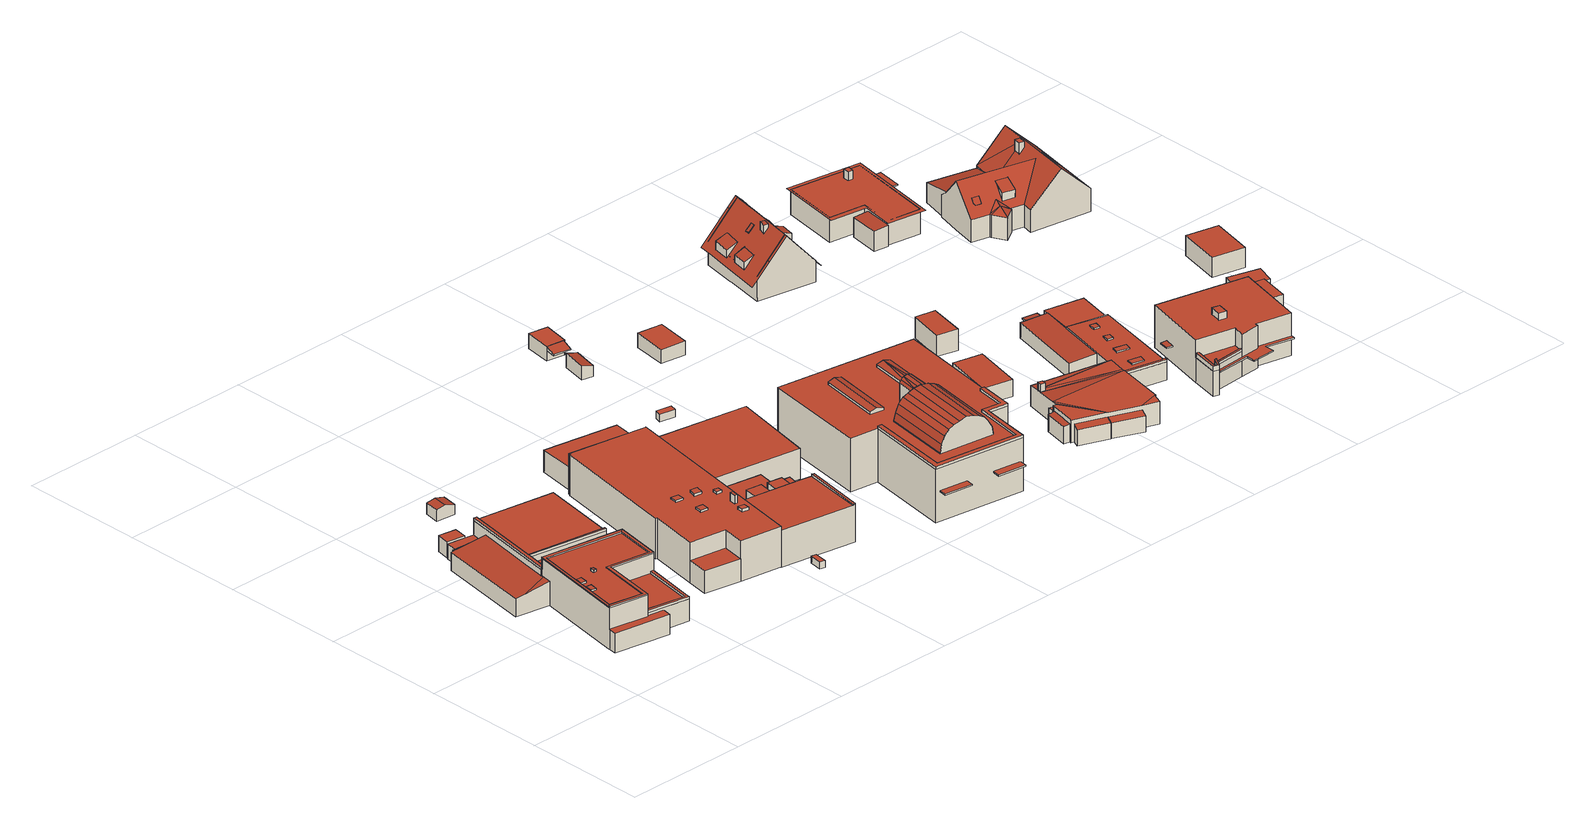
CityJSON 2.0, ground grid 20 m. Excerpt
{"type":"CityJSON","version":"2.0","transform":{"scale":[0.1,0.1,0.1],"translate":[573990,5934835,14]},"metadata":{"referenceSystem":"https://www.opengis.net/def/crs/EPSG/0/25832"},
"CityObjects":{
"building1":{"type":"Building","attributes":{"Grundfläche 2D":"565.556611","Grundhöhe NN":"16.258"},"children":["building1-1","building1-2","building1-3","building1-4","building1-5","building1-6"],"geometry":[{"type":"Solid","lod":"3","boundaries":[[[[0,1,2,3,4,5,6,7,8,9,10,11]],[[5,4,12,13,14,10,9,15]],[[16,17,18,19,20,21,22,23,24,25]],[[26,27,28,29,30,31]],[[32,33,34,35,36,37,38]],[[39,40,41]],[[42,39,41,43,44]],[[45,46,47]],[[48,49,45]],[[49,50,51,42,52,53,46,45]],[[54,55,56,57]],[[58,59,60,61,62,63,64]],[[65,66,67,68]],[[6,5,27,26]],[[26,31,7,6]],[[31,30,8,7]],[[9,8,30,29]],[[69,70,71,0,11,10]],[[71,72,1,0]],[[72,73,74,3,2,1]],[[74,75,4,3]],[[75,76,77,13,12,4]],[[77,78,69,10,14,13]],[[29,28,15,9]],[[28,27,5,15]],[[79,44,43,41,66,65,80]],[[42,44,79,81]],[[81,82,52,42,51,40,39,42]],[[53,52,82,83]],[[47,46,53,83,84]],[[18,54,85,86,19]],[[20,19,86,87]],[[88,67,22,21,20,87,89]],[[41,40,51,50,49,23,22,67,66]],[[23,49,48,24]],[[16,56,55,17]],[[17,55,54,18]],[[35,34,33,72,71,60,59]],[[38,90,91,74,73,72,33,32]],[[74,91,92,57,75]],[[16,25,24,93,77,76,75,57,56]],[[84,94,95,62,69,78,77,93,24,48,45,47]],[[71,70,69,62,61,60]],[[54,57,92,85]],[[96,36,35,59,58,97]],[[90,38,37,36,96,98]],[[63,62,95,99]],[[64,63,99,100]],[[58,64,100,97]],[[68,67,88,101]],[[65,68,101,80]],[[91,90,98,96,97,100,99,95,94,84,83,82,81,79,80,101,88,89,87,86,85,92]]]],"semantics":{"surfaces":[{"type":"RoofSurface"},{"type":"WallSurface"},{"type":"GroundSurface"}],"values":[[0,0,0,0,0,0,0,0,0,0,0,0,0,1,1,1,1,1,1,1,1,1,1,1,1,1,1,1,1,1,1,1,1,1,1,1,1,1,1,1,1,1,1,1,1,1,1,1,1,1,1,2]]}}]},
"building1-1":{"type":"BuildingInstallation","parents":["building1"],"geometry":[{"type":"MultiSurface","lod":"3","boundaries":[[[102,103,104,105]],[[105,104,106,107]],[[107,108,102,105]],[[103,102,108,109]],[[109,106,104,103]]],"semantics":{"surfaces":[{"type":"RoofSurface"},{"type":"WallSurface"}],"values":[0,1,1,1,1]}}]},
"building1-2":{"type":"BuildingInstallation","parents":["building1"],"geometry":[{"type":"MultiSurface","lod":"3","boundaries":[[[110,111,112,113]],[[113,112,114,115]],[[110,113,115,116]],[[111,110,116,117]],[[112,111,117,114]]],"semantics":{"surfaces":[{"type":"RoofSurface"},{"type":"WallSurface"}],"values":[0,1,1,1,1]}}]},
"building1-3":{"type":"BuildingInstallation","parents":["building1"],"geometry":[{"type":"MultiSurface","lod":"3","boundaries":[[[118,119,120,121]],[[121,120,122,123]],[[123,124,118,121]],[[119,118,124,125]],[[125,122,120,119]]],"semantics":{"surfaces":[{"type":"RoofSurface"},{"type":"WallSurface"}],"values":[0,1,1,1,1]}}]},
"building1-4":{"type":"BuildingInstallation","parents":["building1"],"geometry":[{"type":"MultiSurface","lod":"3","boundaries":[[[126,127,128,129,130,131,132]],[[32,128,127,38]],[[32,133,129,128]],[[133,34,130,129]],[[35,131,130,34]],[[35,36,132,131]],[[36,37,38,127,126,132]]],"semantics":{"surfaces":[{"type":"RoofSurface"},{"type":"WallSurface"}],"values":[0,1,1,1,1,1,1]}}]},
"building1-5":{"type":"BuildingInstallation","parents":["building1"],"geometry":[{"type":"MultiSurface","lod":"3","boundaries":[[[134,135,136,137]],[[17,18,137,136]],[[18,19,134,137]],[[19,138,135,134]]],"semantics":{"surfaces":[{"type":"RoofSurface"},{"type":"WallSurface"}],"values":[0,1,1,1]}}]},
"building1-6":{"type":"BuildingInstallation","parents":["building1"],"geometry":[{"type":"MultiSurface","lod":"3","boundaries":[[[139,140,141,93,142,143,136,135]],[[17,136,143,16]],[[135,138,21,139]],[[21,22,140,139]],[[22,23,141,140]],[[23,24,93,141]],[[143,142,93,24,25,16]]],"semantics":{"surfaces":[{"type":"RoofSurface"},{"type":"WallSurface"}],"values":[0,1,1,1,1,1,1]}}]},
"building2":{"type":"Building","attributes":{"Grundfläche 2D":"6.263010","Grundhöhe NN":"16.258"},"geometry":[{"type":"Solid","lod":"3","boundaries":[[[[144,145,146,147]],[[148,149,147,146]],[[149,150,144,147]],[[150,151,145,144]],[[151,148,146,145]],[[151,150,149,148]]]],"semantics":{"surfaces":[{"type":"RoofSurface"},{"type":"WallSurface"},{"type":"GroundSurface"}],"values":[[0,1,1,1,1,2]]}}]},
"building3":{"type":"Building","attributes":{"Grundfläche 2D":"7.458748","Grundhöhe NN":"16.346"},"geometry":[{"type":"Solid","lod":"3","boundaries":[[[[152,153,154,155]],[[156,153,152,157]],[[155,154,158,159]],[[157,152,155,159,160]],[[156,157,160,161]],[[158,154,153,156,161]],[[159,158,161,160]]]],"semantics":{"surfaces":[{"type":"RoofSurface"},{"type":"WallSurface"},{"type":"GroundSurface"}],"values":[[0,0,1,1,1,1,2]]}}]},
"building4":{"type":"Building","attributes":{"Grundfläche 2D":"1.768323","Grundhöhe NN":"16.323"},"geometry":[{"type":"Solid","lod":"3","boundaries":[[[[162,163,164,165]],[[166,167,165,164]],[[167,168,162,165]],[[168,169,163,162]],[[169,166,164,163]],[[169,168,167,166]]]],"semantics":{"surfaces":[{"type":"RoofSurface"},{"type":"WallSurface"},{"type":"GroundSurface"}],"values":[[0,1,1,1,1,2]]}}]},
"building5":{"type":"Building","attributes":{"Grundfläche 2D":"519.552849","Grundhöhe NN":"16.275"},"children":["building5-1","building5-2","building5-3","building5-4","building5-5","building5-6"],"geometry":[{"type":"Solid","lod":"3","boundaries":[[[[170,171,172,173,174,175,176,177,178,179,180]],[[181,182,183,184]],[[185,186,187,188]],[[182,181,189,190]],[[183,182,190,191]],[[170,181,184,171]],[[171,184,183,172]],[[172,183,191,192,173]],[[174,173,192,193]],[[194,195,176,175,174,193,196,187,186]],[[177,176,195,197]],[[178,177,197,198]],[[179,178,198,199]],[[180,179,199,200]],[[180,200,189,181,170]],[[188,187,196,201]],[[185,188,201,202]],[[186,185,202,194]],[[199,198,197,195,194,202,201,196,193,192,191,190,189,200]]]],"semantics":{"surfaces":[{"type":"RoofSurface"},{"type":"WallSurface"},{"type":"GroundSurface"}],"values":[[0,0,0,1,1,1,1,1,1,1,1,1,1,1,1,1,1,1,2]]}}]},
"building5-1":{"type":"BuildingInstallation","parents":["building5"],"geometry":[{"type":"MultiSurface","lod":"3","boundaries":[[[203,204,205,206]],[[206,205,207,208]],[[203,206,208,209]],[[204,203,209,210]],[[205,204,210,207]]],"semantics":{"surfaces":[{"type":"RoofSurface"},{"type":"WallSurface"}],"values":[0,1,1,1,1]}}]},
"building5-2":{"type":"BuildingInstallation","parents":["building5"],"geometry":[{"type":"MultiSurface","lod":"3","boundaries":[[[211,212,213,214]],[[214,213,215,216]],[[211,214,216,217]],[[212,211,217,218]],[[213,212,218,215]]],"semantics":{"surfaces":[{"type":"RoofSurface"},{"type":"WallSurface"}],"values":[0,1,1,1,1]}}]},
"building5-3":{"type":"BuildingInstallation","parents":["building5"],"geometry":[{"type":"MultiSurface","lod":"3","boundaries":[[[219,220,221,222]],[[222,221,223,224]],[[219,222,224,225]],[[220,219,225,226]],[[221,220,226,223]]],"semantics":{"surfaces":[{"type":"RoofSurface"},{"type":"WallSurface"}],"values":[0,1,1,1,1]}}]},
"building5-4":{"type":"BuildingInstallation","parents":["building5"],"geometry":[{"type":"MultiSurface","lod":"3","boundaries":[[[227,228,229,230]],[[231,232,230,229]],[[232,233,227,230]],[[228,227,233,234]],[[229,228,234,231]]],"semantics":{"surfaces":[{"type":"RoofSurface"},{"type":"WallSurface"}],"values":[0,1,1,1,1]}}]},
"building5-5":{"type":"BuildingInstallation","parents":["building5"],"geometry":[{"type":"MultiSurface","lod":"3","boundaries":[[[235,236,237,238]],[[239,240,238,237]],[[235,238,240,241]],[[241,242,236,235]],[[237,236,242,239]]],"semantics":{"surfaces":[{"type":"RoofSurface"},{"type":"WallSurface"}],"values":[0,1,1,1,1]}}]},
"building5-6":{"type":"BuildingInstallation","parents":["building5"],"geometry":[{"type":"MultiSurface","lod":"3","boundaries":[[[243,244,245,246]],[[246,245,247,248]],[[243,246,248,249]],[[244,243,249,250]],[[245,244,250,247]]],"semantics":{"surfaces":[{"type":"RoofSurface"},{"type":"WallSurface"}],"values":[0,1,1,1,1]}}]},
"building6":{"type":"Building","attributes":{"Grundfläche 2D":"218.385364","Grundhöhe NN":"16.230"},"children":["building6-1","building6-2","building6-3"],"geometry":[{"type":"Solid","lod":"3","boundaries":[[[[251,252,253]],[[254,253,252,255,256,257]],[[258,259,260,261,262,263,264,265,266,267,268,269]],[[253,254,270,271]],[[251,253,271,272]],[[267,266,265,264,263,262,255,252,251,272,273]],[[255,262,274,275,256]],[[254,257,256,275,270]],[[268,267,273,276]],[[269,268,276,277]],[[258,269,277,278]],[[259,258,278,279]],[[260,259,279,280]],[[261,260,280,281]],[[262,261,281,274]],[[275,274,281,280,279,278,277,276,273,272,271,270]]]],"semantics":{"surfaces":[{"type":"RoofSurface"},{"type":"WallSurface"},{"type":"GroundSurface"}],"values":[[0,0,0,1,1,1,1,1,1,1,1,1,1,1,1,2]]}}]},
"building6-1":{"type":"BuildingInstallation","parents":["building6"],"geometry":[{"type":"MultiSurface","lod":"3","boundaries":[[[282,283,284,285]],[[285,284,253,286]],[[282,285,286,257]],[[283,282,257,254]],[[284,283,254,253]]],"semantics":{"surfaces":[{"type":"RoofSurface"},{"type":"WallSurface"}],"values":[0,1,1,1,1]}}]},
"building6-2":{"type":"BuildingInstallation","parents":["building6"],"geometry":[{"type":"MultiSurface","lod":"3","boundaries":[[[287,288,289,290]],[[264,291,290,289]],[[287,290,291,292]],[[292,263,288,287]],[[264,289,288,263]]],"semantics":{"surfaces":[{"type":"RoofSurface"},{"type":"WallSurface"}],"values":[0,1,1,1,1]}}]},
"building6-3":{"type":"BuildingInstallation","parents":["building6"],"geometry":[{"type":"MultiSurface","lod":"3","boundaries":[[[293,294,295,296]],[[296,295,266,297]],[[293,296,297,298]],[[294,293,298,265]],[[266,295,294,265]]],"semantics":{"surfaces":[{"type":"RoofSurface"},{"type":"WallSurface"}],"values":[0,1,1,1,1]}}]},
"building7":{"type":"Building","attributes":{"Grundfläche 2D":"209.462238","Grundhöhe NN":"16.192"},"geometry":[{"type":"Solid","lod":"3","boundaries":[[[[299,300,301,302]],[[300,299,303,281]],[[301,300,281,304]],[[302,301,304,305]],[[299,302,305,303]],[[281,303,305,304]]]],"semantics":{"surfaces":[{"type":"RoofSurface"},{"type":"WallSurface"},{"type":"GroundSurface"}],"values":[[0,1,1,1,1,2]]}}]},
"building8":{"type":"Building","attributes":{"Grundfläche 2D":"2.926119","Grundhöhe NN":"16.168"},"geometry":[{"type":"Solid","lod":"3","boundaries":[[[[306,307,308,309]],[[310,311,309,308]],[[311,312,306,309]],[[312,313,307,306]],[[313,310,308,307]],[[313,312,311,310]]]],"semantics":{"surfaces":[{"type":"RoofSurface"},{"type":"WallSurface"},{"type":"GroundSurface"}],"values":[[0,1,1,1,1,2]]}}]},
"building9":{"type":"Building","attributes":{"Grundfläche 2D":"7.692202","Grundhöhe NN":"15.981"},"geometry":[{"type":"Solid","lod":"3","boundaries":[[[[314,315,316,317]],[[318,319,317,316]],[[319,320,314,317]],[[320,321,315,314]],[[321,318,316,315]],[[321,320,319,318]]]],"semantics":{"surfaces":[{"type":"RoofSurface"},{"type":"WallSurface"},{"type":"GroundSurface"}],"values":[[0,1,1,1,1,2]]}}]},
"building10":{"type":"Building","attributes":{"Grundfläche 2D":"13.416514","Grundhöhe NN":"15.736"},"children":["building10-1"],"geometry":[{"type":"Solid","lod":"3","boundaries":[[[[322,323,324,325]],[[322,325,326,327]],[[323,322,327,328]],[[324,323,328,329]],[[329,326,325,324]],[[329,328,327,326]]]],"semantics":{"surfaces":[{"type":"RoofSurface"},{"type":"WallSurface"},{"type":"GroundSurface"}],"values":[[0,1,1,1,1,2]]}}]},
"building10-1":{"type":"BuildingInstallation","parents":["building10"],"geometry":[{"type":"MultiSurface","lod":"3","boundaries":[[[330,324,331,332]],[[330,333,334,324]],[[331,324,334,335]],[[332,331,335,336]],[[330,332,336,333]],[[334,333,336,335]]],"semantics":{"surfaces":[{"type":"RoofSurface"},{"type":"WallSurface"},{"type":"OuterCeilingSurface"}],"values":[0,1,1,1,1,2]}}]},
"building11":{"type":"Building","attributes":{"Grundfläche 2D":"622.015342","Grundhöhe NN":"14.631"},"children":["building11-1","building11-2"],"geometry":[{"type":"Solid","lod":"3","boundaries":[[[[337,338,339,340]],[[341,337,340,342]],[[343,344,345,346]],[[344,347,348,349,345]],[[350,351,352,349,348]],[[351,353,354,352]],[[353,355,356,354]],[[355,357,358,356]],[[357,359,360,358]],[[361,362,363]],[[364,361,363,365,366]],[[367,368,364,366]],[[369,370,371]],[[372,370,369]],[[373,369,374]],[[375,372,369,373]],[[376,377,378,379,380,381,382,383,384,385,386],[387,388,389,390,391,392,393,394,395,396],[397,398,399,400],[401,402,403,404]],[[405,406,407,408]],[[406,409,410,407]],[[409,343,346,410]],[[359,411,412,360]],[[411,413,414,412]],[[415,416,417,362]],[[361,415,362]],[[418,419,420]],[[368,419,418]],[[367,419,368]],[[421,420,422]],[[423,418,420,421]],[[424,425,426,427,428,429,430,431,432,433,434,435]],[[339,400,399,342,340]],[[399,398,341,342]],[[341,398,397,338,337]],[[397,400,339,338]],[[389,388,387,422,420,419,367,366,365,363,362,417,394,393,392,413,411,359,357,355,353,351,350,348,347,344,343,409,406,405]],[[414,413,392,391]],[[410,346,345,349,352,354,356,358,360,412,414,391,390,408,407]],[[405,408,390,389]],[[422,387,396,423,421]],[[361,364,368,418,423,396,395,416,415]],[[395,394,417,416]],[[371,370,402,401]],[[371,401,404,374,369]],[[404,403,375,373,374]],[[375,403,402,370,372]],[[378,377,428,427]],[[429,428,377,376]],[[386,430,429,376]],[[386,385,431,430]],[[432,431,385,384]],[[433,432,384,383]],[[383,382,434,433]],[[382,436,435,434]],[[436,437,424,435]],[[437,438,425,424]],[[438,439,426,425]],[[439,378,427,426]],[[437,436,440,441]],[[438,437,441,442]],[[439,438,442,443]],[[444,379,378,439,443,445]],[[380,379,444,446]],[[381,380,446,447]],[[382,381,447,448]],[[436,382,448,440]],[[444,445,443,442,441,440,448,447,446]]]],"semantics":{"surfaces":[{"type":"RoofSurface"},{"type":"WallSurface"},{"type":"GroundSurface"}],"values":[[0,0,0,0,0,0,0,0,0,0,0,0,0,0,0,0,0,0,0,0,0,0,0,0,0,0,0,0,0,0,1,1,1,1,1,1,1,1,1,1,1,1,1,1,1,1,1,1,1,1,1,1,1,1,1,1,1,1,1,1,1,1,1,1,1,2]]}}]},
"building11-1":{"type":"BuildingInstallation","parents":["building11"],"geometry":[{"type":"MultiSurface","lod":"3","boundaries":[[[449,450,451,452]],[[453,454,450,449]],[[455,456,452,451]],[[456,453,449,452]],[[454,455,451,450]],[[454,453,456,455]]],"semantics":{"surfaces":[{"type":"RoofSurface"},{"type":"WallSurface"},{"type":"OuterCeilingSurface"}],"values":[0,1,1,1,1,2]}}]},
"building11-2":{"type":"BuildingInstallation","parents":["building11"],"geometry":[{"type":"MultiSurface","lod":"3","boundaries":[[[457,458,459,460]],[[461,462,457,460]],[[463,461,460,459]],[[462,464,458,457]],[[464,463,459,458]],[[464,462,461,463]]],"semantics":{"surfaces":[{"type":"RoofSurface"},{"type":"WallSurface"},{"type":"OuterCeilingSurface"}],"values":[0,1,1,1,1,2]}}]},
"building12":{"type":"Building","attributes":{"Grundfläche 2D":"23.337507","Grundhöhe NN":"15.835"},"geometry":[{"type":"Solid","lod":"3","boundaries":[[[[465,466,467,468]],[[469,470,468,467]],[[470,471,465,468]],[[471,472,466,465]],[[472,469,467,466]],[[472,471,470,469]]]],"semantics":{"surfaces":[{"type":"RoofSurface"},{"type":"WallSurface"},{"type":"GroundSurface"}],"values":[[0,1,1,1,1,2]]}}]},
"building13":{"type":"Building","attributes":{"Grundfläche 2D":"39.414407","Grundhöhe NN":"15.823"},"geometry":[{"type":"Solid","lod":"3","boundaries":[[[[473,474,475,476]],[[474,473,477,478]],[[475,474,478,479]],[[476,475,479,480]],[[473,476,480,477]],[[478,477,480,479]]]],"semantics":{"surfaces":[{"type":"RoofSurface"},{"type":"WallSurface"},{"type":"GroundSurface"}],"values":[[0,1,1,1,1,2]]}}]},
"building14":{"type":"Building","attributes":{"Grundfläche 2D":"184.230990","Grundhöhe NN":"15.922"},"children":["building14-1"],"geometry":[{"type":"Solid","lod":"3","boundaries":[[[[481,482,483]],[[484,482,481,485,486,487]],[[488,489,486]],[[489,487,486]],[[490,491,492]],[[488,490,492,493]],[[491,489,488,493,492]],[[494,491,490]],[[495,484,487]],[[496,497,495]],[[497,484,495]],[[497,496,498,499,500]],[[501,502,503,504]],[[505,506,507,508]],[[509,510,511,512]],[[513,514,515,516]],[[501,504,517,518]],[[502,501,518,519]],[[503,502,519,520]],[[481,483,521,522]],[[485,481,522,523]],[[490,488,486,485,523,524]],[[494,490,524,525]],[[515,526,527,496,495,487,489,491,494,525,528,516]],[[498,496,527,529]],[[511,530,531,500,499,498,529,532,512]],[[504,503,520,533,508,507,534,521,483,482,484,497,500,531,517]],[[533,535,505,508]],[[506,505,535,536]],[[507,506,536,534]],[[509,512,532,537]],[[510,509,537,538]],[[511,510,538,530]],[[513,516,528,539]],[[514,513,539,540]],[[515,514,540,526]],[[530,538,537,532,529,527,526,540,539,528,525,524,523,522,521,534,536,535,533,520,519,518,517,531]]]],"semantics":{"surfaces":[{"type":"RoofSurface"},{"type":"WallSurface"},{"type":"GroundSurface"}],"values":[[0,0,0,0,0,0,0,0,0,0,0,0,0,0,0,0,1,1,1,1,1,1,1,1,1,1,1,1,1,1,1,1,1,1,1,1,2]]}}]},
"building14-1":{"type":"BuildingInstallation","parents":["building14"],"geometry":[{"type":"MultiSurface","lod":"3","boundaries":[[[541,542,543,544,545,546]],[[543,542,547,492]],[[544,543,492,548]],[[545,544,548,549]],[[550,541,546,545,549,493]],[[542,541,550,547]]],"semantics":{"surfaces":[{"type":"RoofSurface"},{"type":"WallSurface"}],"values":[0,1,1,1,1,1]}}]},
"building15":{"type":"Building","attributes":{"Grundfläche 2D":"1.186380","Grundhöhe NN":"15.823"},"geometry":[{"type":"Solid","lod":"3","boundaries":[[[[551,552,553,554]],[[555,556,554,553]],[[556,557,551,554]],[[557,558,552,551]],[[558,555,553,552]],[[558,557,556,555]]]],"semantics":{"surfaces":[{"type":"RoofSurface"},{"type":"WallSurface"},{"type":"GroundSurface"}],"values":[[0,1,1,1,1,2]]}}]},
"building16":{"type":"Building","attributes":{"Grundfläche 2D":"0.780194","Grundhöhe NN":"15.823"},"geometry":[{"type":"Solid","lod":"3","boundaries":[[[[559,560,561,562]],[[563,564,562,561]],[[564,565,559,562]],[[565,566,560,559]],[[566,563,561,560]],[[566,565,564,563]]]],"semantics":{"surfaces":[{"type":"RoofSurface"},{"type":"WallSurface"},{"type":"GroundSurface"}],"values":[[0,1,1,1,1,2]]}}]},
"building17":{"type":"Building","attributes":{"Grundfläche 2D":"19.997480","Grundhöhe NN":"15.364"},"geometry":[{"type":"Solid","lod":"3","boundaries":[[[[567,568,569,570]],[[571,572,570,569]],[[572,573,567,570]],[[573,574,568,567]],[[574,571,569,568]],[[574,573,572,571]]]],"semantics":{"surfaces":[{"type":"RoofSurface"},{"type":"WallSurface"},{"type":"GroundSurface"}],"values":[[0,1,1,1,1,2]]}}]},
"building18":{"type":"Building","attributes":{"Grundfläche 2D":"118.910905","Grundhöhe NN":"15.477"},"children":["building18-1","building18-2","building18-3","building18-4","building18-5","building18-6"],"geometry":[{"type":"Solid","lod":"3","boundaries":[[[[575,576,577,578,579,580,581,582,583,584,585]],[[582,581,580,579,578,577,586,587,588,589,590]],[[591,592,593,594,595,596,597,598,599,600]],[[601,602,578,603,593,592,604]],[[605,606,607,608,609,610,611,601,604,612]],[[598,613,581,614,607,606,599]],[[600,599,606,605,612,604,592,591]],[[581,582,590,589,588,587,586,577,578,602,601,611,610,609,608,607,614]],[[597,596,595,594,593,603,578,577,576,575,585,584,583,582,581,613,598]]]],"semantics":{"surfaces":[{"type":"RoofSurface"},{"type":"WallSurface"},{"type":"GroundSurface"}],"values":[[0,0,1,1,1,1,2,0,0]]}}]},
"building18-1":{"type":"BuildingInstallation","parents":["building18"],"geometry":[{"type":"MultiSurface","lod":"3","boundaries":[[[615,616,617,618,619,620]],[[620,619,621,622]],[[623,616,615,620,622,624]],[[617,616,623,625]],[[621,619,618,617,625,626]]],"semantics":{"surfaces":[{"type":"RoofSurface"},{"type":"WallSurface"}],"values":[0,1,1,1,1]}}]},
"building18-2":{"type":"BuildingInstallation","parents":["building18"],"geometry":[{"type":"MultiSurface","lod":"3","boundaries":[[[627,628,629,630,631]],[[632,630,629]],[[633,628,627]],[[633,632,629,628]]],"semantics":{"surfaces":[{"type":"RoofSurface"},{"type":"WallSurface"}],"values":[0,1,1,1]}}]},
"building18-3":{"type":"BuildingInstallation","parents":["building18"],"geometry":[{"type":"MultiSurface","lod":"3","boundaries":[[[634,635,636,637]],[[638,636,635]],[[639,634,637]],[[639,638,635,634]]],"semantics":{"surfaces":[{"type":"RoofSurface"},{"type":"WallSurface"}],"values":[0,1,1,1]}}]},
"building18-4":{"type":"BuildingInstallation","parents":["building18"],"geometry":[{"type":"MultiSurface","lod":"3","boundaries":[[[640,641,642,643,644]],[[643,642,641,645,646,647]],[[648,649,640,644]],[[649,645,641,640]],[[648,644,643,647]]],"semantics":{"surfaces":[{"type":"RoofSurface"},{"type":"WallSurface"}],"values":[0,1,1,1,1]}}]},
"building18-5":{"type":"BuildingInstallation","parents":["building18"],"geometry":[{"type":"MultiSurface","lod":"3","boundaries":[[[650,651,652,653]],[[652,651,654,655]],[[650,653,656,657]],[[653,652,655,656]],[[651,650,657,654]]],"semantics":{"surfaces":[{"type":"RoofSurface"},{"type":"WallSurface"}],"values":[0,1,1,1,1]}}]},
"building18-6":{"type":"BuildingInstallation","parents":["building18"],"geometry":[{"type":"MultiSurface","lod":"3","boundaries":[[[658,659,660,661,662]],[[663,661,660]],[[664,659,658]],[[665,663,660,659,664]]],"semantics":{"surfaces":[{"type":"RoofSurface"},{"type":"WallSurface"}],"values":[0,1,1,1]}}]},
"building19":{"type":"Building","attributes":{"Grundfläche 2D":"203.298121","Grundhöhe NN":"15.688"},"children":["building19-1","building19-2","building19-3","building19-4","building19-5","building19-6"],"geometry":[{"type":"Solid","lod":"3","boundaries":[[[[666,667,668,669,670,671,672,673,674]],[[675,676,677,678]],[[679,680,681,682,683]],[[684,680,679]],[[680,684,685,686]],[[680,686,687,681]],[[682,681,687,688]],[[683,682,688,689]],[[672,671,670,669,679,683,689,690,691]],[[673,672,691,692]],[[693,666,674,673,692,694]],[[675,695,685,684,679,669,668,667,666,693,696,676]],[[677,676,696,697]],[[678,677,697,698]],[[675,678,698,695]],[[687,686,685,695,698,697,696,693,694,692,691,690,689,688]]]],"semantics":{"surfaces":[{"type":"RoofSurface"},{"type":"WallSurface"},{"type":"GroundSurface"}],"values":[[0,0,0,0,1,1,1,1,1,1,1,1,1,1,1,2]]}}]},
"building19-1":{"type":"BuildingInstallation","parents":["building19"],"geometry":[{"type":"MultiSurface","lod":"3","boundaries":[[[699,700,701,702]],[[702,701,703,704]],[[699,702,704,705]],[[700,699,705,706]],[[701,700,706,703]]],"semantics":{"surfaces":[{"type":"RoofSurface"},{"type":"WallSurface"}],"values":[0,1,1,1,1]}}]},
"building19-2":{"type":"BuildingInstallation","parents":["building19"],"geometry":[{"type":"MultiSurface","lod":"3","boundaries":[[[707,708,709,710]],[[710,709,711,712]],[[707,710,712,713]],[[708,707,713,714]],[[709,708,714,711]]],"semantics":{"surfaces":[{"type":"RoofSurface"},{"type":"WallSurface"}],"values":[0,1,1,1,1]}}]},
"building19-3":{"type":"BuildingInstallation","parents":["building19"],"geometry":[{"type":"MultiSurface","lod":"3","boundaries":[[[715,716,717,718,719,720]],[[672,673,718,717]],[[673,674,719,718]],[[674,721,720,719]],[[721,722,715,720]],[[716,715,722,671]],[[671,672,717,716]]],"semantics":{"surfaces":[{"type":"RoofSurface"},{"type":"WallSurface"}],"values":[0,1,1,1,1,1,1]}}]},
"building19-4":{"type":"BuildingInstallation","parents":["building19"],"geometry":[{"type":"MultiSurface","lod":"3","boundaries":[[[723,724,725,726]],[[726,725,727,728]],[[723,726,728,729]],[[729,730,724,723]],[[730,727,725,724]]],"semantics":{"surfaces":[{"type":"RoofSurface"},{"type":"WallSurface"}],"values":[0,1,1,1,1]}}]},
"building19-5":{"type":"BuildingInstallation","parents":["building19"],"geometry":[{"type":"MultiSurface","lod":"3","boundaries":[[[731,732,733,734]],[[732,731,735,736]],[[734,733,737,738]],[[731,734,738,735]],[[733,732,736,737]]],"semantics":{"surfaces":[{"type":"RoofSurface"},{"type":"WallSurface"}],"values":[0,1,1,1,1]}}]},
"building19-6":{"type":"BuildingInstallation","parents":["building19"],"geometry":[{"type":"MultiSurface","lod":"3","boundaries":[[[739,740,741,742]],[[743,744,742,741]],[[744,745,739,742]],[[745,746,740,739]],[[746,743,741,740]],[[746,745,744,743]]],"semantics":{"surfaces":[{"type":"RoofSurface"},{"type":"WallSurface"},{"type":"OuterCeilingSurface"}],"values":[0,1,1,1,1,2]}}]},
"building20":{"type":"Building","attributes":{"Grundfläche 2D":"196.662055","Grundhöhe NN":"15.873"},"children":["building20-1","building20-2","building20-3","building20-4","building20-5"],"geometry":[{"type":"Solid","lod":"3","boundaries":[[[[747,748,749,750,751,752,753,754]],[[755,756,757,758,759,760,761,762,763]],[[764,754,753,765,755,766,767,768,769,770]],[[771,747,754,764,770,769,772,773]],[[774,748,747,771,773,772,775,776]],[[748,774,776,775,777,749]],[[750,749,777,778]],[[759,779,751,750,778,780]],[[758,757,752,751,779,759]],[[755,765,753,752,757,756]],[[760,759,780,781]],[[761,760,781,782]],[[783,784,785,763,762,761,782,786]],[[766,755,763,785,784,783,768,767]],[[777,775,772,769,768,783,786,782,781,780,778]]]],"semantics":{"surfaces":[{"type":"RoofSurface"},{"type":"WallSurface"},{"type":"GroundSurface"}],"values":[[0,0,1,1,1,1,1,1,1,1,1,1,1,1,2]]}}]},
"building20-1":{"type":"BuildingInstallation","parents":["building20"],"geometry":[{"type":"MultiSurface","lod":"3","boundaries":[[[787,788,789,790]],[[790,789,791,792]],[[787,790,792,793]],[[788,787,793,794]],[[789,788,794,791]]],"semantics":{"surfaces":[{"type":"RoofSurface"},{"type":"WallSurface"}],"values":[0,1,1,1,1]}}]},
"building20-2":{"type":"BuildingInstallation","parents":["building20"],"geometry":[{"type":"MultiSurface","lod":"3","boundaries":[[[765,795,796,797,798]],[[796,795,756,799]],[[763,755,765,798]],[[756,795,765,755]]],"semantics":{"surfaces":[{"type":"RoofSurface"},{"type":"WallSurface"}],"values":[0,1,1,1]}}]},
"building20-3":{"type":"BuildingInstallation","parents":["building20"],"geometry":[{"type":"MultiSurface","lod":"3","boundaries":[[[800,801,802,803,804,805,806,807,808,779,809]],[[810,811,806,805]],[[807,806,811,812]],[[808,807,812,758]],[[759,779,808,758]],[[759,760,809,779]],[[760,761,800,809]],[[761,762,763,798,797,796,799,813,804,803,802,801,800]],[[805,804,813,810]]],"semantics":{"surfaces":[{"type":"RoofSurface"},{"type":"WallSurface"}],"values":[0,1,1,1,1,1,1,1,1]}}]},
"building20-4":{"type":"BuildingInstallation","parents":["building20"],"geometry":[{"type":"MultiSurface","lod":"3","boundaries":[[[814,815,816,817]],[[818,819,817,816]],[[819,820,814,817]],[[820,821,815,814]],[[821,818,816,815]],[[821,820,819,818]]],"semantics":{"surfaces":[{"type":"RoofSurface"},{"type":"WallSurface"},{"type":"OuterCeilingSurface"}],"values":[0,1,1,1,1,2]}}]},
"building20-5":{"type":"BuildingInstallation","parents":["building20"],"geometry":[{"type":"MultiSurface","lod":"3","boundaries":[[[822,823,824,825,774,771,764,766,785,826,827]],[[774,776,773,771]],[[771,773,770,764]],[[785,766,764,770,767,784]],[[785,784,828,826]],[[827,826,828,829]],[[822,827,829,830]],[[823,822,830,831]],[[824,823,831,832]],[[825,824,832,833]],[[774,825,833,776]],[[776,833,832,831,830,829,828,784,767,770,773]]],"semantics":{"surfaces":[{"type":"RoofSurface"},{"type":"WallSurface"},{"type":"OuterCeilingSurface"}],"values":[0,1,1,1,1,1,1,1,1,1,1,2]}}]},
"building21":{"type":"Building","attributes":{"Grundfläche 2D":"150.467485","Grundhöhe NN":"14.870"},"children":["building21-1","building21-2"],"geometry":[{"type":"MultiSurface","lod":"3","boundaries":[[[834,835,836,837,838,839]],[[840,841,842,843,844]],[[844,845,846,847,848,840]],[[849,850,845,844,851]],[[852,853,850,849]],[[854,853,852,855]],[[856,854,855,857]],[[846,856,857,847]],[[842,841,858,859]],[[843,842,859,860]],[[843,860,851,844]],[[848,858,841,840]],[[857,855,852,849,851,860,859,858,848,847]]],"semantics":{"surfaces":[{"type":"RoofSurface"},{"type":"WallSurface"},{"type":"GroundSurface"}],"values":[0,0,1,1,1,1,1,1,1,1,1,1,2]}}]},
"building21-1":{"type":"BuildingInstallation","parents":["building21"],"geometry":[{"type":"MultiSurface","lod":"3","boundaries":[[[861,862,863,864]],[[864,863,865,866]],[[861,864,866,867]],[[862,861,867,868]],[[863,862,868,865]]],"semantics":{"surfaces":[{"type":"RoofSurface"},{"type":"WallSurface"}],"values":[0,1,1,1,1]}}]},
"building21-2":{"type":"BuildingInstallation","parents":["building21"],"geometry":[{"type":"MultiSurface","lod":"3","boundaries":[[[869,870,871,872]],[[870,873,874,871]],[[874,875,872,871]],[[869,872,875,876]],[[869,876,873,870]],[[873,876,875,874]]],"semantics":{"surfaces":[{"type":"RoofSurface"},{"type":"WallSurface"},{"type":"OuterCeilingSurface"}],"values":[0,1,1,1,1,2]}}]},
"building22":{"type":"Building","attributes":{"Grundfläche 2D":"25.789928","Grundhöhe NN":"15.555"},"geometry":[{"type":"Solid","lod":"3","boundaries":[[[[877,878,879,880]],[[881,882,880,879]],[[882,883,877,880]],[[883,884,878,877]],[[884,881,879,878]],[[884,883,882,881]]]],"semantics":{"surfaces":[{"type":"RoofSurface"},{"type":"WallSurface"},{"type":"GroundSurface"}],"values":[[0,1,1,1,1,2]]}}]},
"building23":{"type":"Building","attributes":{"Grundfläche 2D":"16.332174","Grundhöhe NN":"15.555"},"geometry":[{"type":"Solid","lod":"3","boundaries":[[[[885,886,887,888]],[[889,890,888,887]],[[890,891,885,888]],[[891,892,886,885]],[[892,889,887,886]],[[892,891,890,889]]]],"semantics":{"surfaces":[{"type":"RoofSurface"},{"type":"WallSurface"},{"type":"GroundSurface"}],"values":[[0,1,1,1,1,2]]}}]},
"building24":{"type":"Building","attributes":{"Grundfläche 2D":"249.908072","Grundhöhe NN":"14.534"},"children":["building24-1","building24-2","building24-3","building24-4","building24-5","building24-6","building24-7","building24-8","building24-9"],"geometry":[{"type":"Solid","lod":"3","boundaries":[[[[893,894,895]],[[894,896,895]],[[897,898,899,900,901,902,903]],[[900,899,904,905,894,893]],[[904,899,906]],[[907,908,902]],[[908,903,902]],[[909,908,907]],[[910,908,909]],[[897,908,910]],[[897,903,908]],[[911,912,913,906,899,898,914,915,916]],[[917,918,919,911,916,915]],[[906,913,912,911,920,921]],[[920,911,919]],[[922,923,894,905,904,921,924]],[[906,921,904]],[[924,925,926,922]],[[923,922,926,927]],[[896,894,923,927,928]],[[929,901,900,893,895,930,931]],[[902,901,929,932]],[[907,902,932,933]],[[909,907,933,934]],[[910,909,934,935]],[[897,910,935,936]],[[898,897,936,937]],[[914,898,937,938]],[[917,915,914,938,939]],[[918,917,939,940]],[[925,924,920,919,918,940,941]],[[924,921,920]],[[895,896,928,930]],[[926,925,941,940,939,938,937,936,935,934,933,932,929,931,930,928,927]]]],"semantics":{"surfaces":[{"type":"RoofSurface"},{"type":"WallSurface"},{"type":"GroundSurface"}],"values":[[0,0,0,0,0,0,0,0,0,0,0,0,0,0,0,0,1,1,1,1,1,1,1,1,1,1,1,1,1,1,1,1,1,2]]}}]},
"building24-1":{"type":"BuildingInstallation","parents":["building24"],"geometry":[{"type":"MultiSurface","lod":"3","boundaries":[[[942,943,944,945]],[[945,944,946,947]],[[942,945,947,948]],[[943,942,948,949]],[[944,943,949,946]]],"semantics":{"surfaces":[{"type":"RoofSurface"},{"type":"WallSurface"}],"values":[0,1,1,1,1]}}]},
"building24-2":{"type":"BuildingInstallation","parents":["building24"],"geometry":[{"type":"MultiSurface","lod":"3","boundaries":[[[950,951,952,953,954,955]],[[952,951,950,956,957,958]],[[959,955,954,953,960,961]],[[958,960,953,952]],[[959,956,950,955]]],"semantics":{"surfaces":[{"type":"RoofSurface"},{"type":"WallSurface"}],"values":[0,1,1,1,1]}}]},
"building24-3":{"type":"BuildingInstallation","parents":["building24"],"geometry":[{"type":"MultiSurface","lod":"3","boundaries":[[[962,963,964,965]],[[966,967,962,965]],[[967,968,963,962]],[[968,969,964,963]]],"semantics":{"surfaces":[{"type":"RoofSurface"},{"type":"WallSurface"}],"values":[0,1,1,1]}}]},
"building24-4":{"type":"BuildingInstallation","parents":["building24"],"geometry":[{"type":"MultiSurface","lod":"3","boundaries":[[[970,971,972,973]],[[970,973,974,975]],[[973,972,976,974]],[[971,970,975,977]],[[972,971,977,976]]],"semantics":{"surfaces":[{"type":"RoofSurface"},{"type":"WallSurface"}],"values":[0,1,1,1,1]}}]},
"building24-5":{"type":"BuildingInstallation","parents":["building24"],"geometry":[{"type":"MultiSurface","lod":"3","boundaries":[[[978,979,980,981]],[[981,980,982,983]],[[979,978,984,985]],[[986,982,980,979,985]]],"semantics":{"surfaces":[{"type":"RoofSurface"},{"type":"WallSurface"}],"values":[0,1,1,1]}}]},
"building24-6":{"type":"BuildingInstallation","parents":["building24"],"geometry":[{"type":"MultiSurface","lod":"3","boundaries":[[[987,988,989,990,991,992,993]],[[994,995,996,993,992,991,990]],[[987,993,996,997]],[[997,998,988,987]],[[998,999,994,990,989,988]]],"semantics":{"surfaces":[{"type":"RoofSurface"},{"type":"WallSurface"}],"values":[0,1,1,1,1]}}]},
"building24-7":{"type":"BuildingInstallation","parents":["building24"],"geometry":[{"type":"MultiSurface","lod":"3","boundaries":[[[1000,1001,1002,1003,1004,1005]],[[1006,1003,1002,1001,1007,913]],[[1006,1008,1004,1003]],[[1009,1000,1005,1004,1008,912]],[[1009,1007,1001,1000]]],"semantics":{"surfaces":[{"type":"RoofSurface"},{"type":"WallSurface"}],"values":[0,1,1,1,1]}}]},
"building24-8":{"type":"BuildingInstallation","parents":["building24"],"geometry":[{"type":"MultiSurface","lod":"3","boundaries":[[[1010,1011,1012,1013]],[[1010,1013,1014,1015]],[[1013,1012,1016,1014]],[[1011,1010,1015,1017]],[[1012,1011,1017,1016]]],"semantics":{"surfaces":[{"type":"RoofSurface"},{"type":"WallSurface"}],"values":[0,1,1,1,1]}}]},
"building24-9":{"type":"BuildingInstallation","parents":["building24"],"geometry":[{"type":"MultiSurface","lod":"3","boundaries":[[[965,964,1018,1019]],[[1020,1021,1019,1018]],[[1021,966,965,1019]],[[969,1020,1018,964]]],"semantics":{"surfaces":[{"type":"RoofSurface"},{"type":"WallSurface"}],"values":[0,1,1,1]}}]},
"building25":{"type":"Building","attributes":{"Grundfläche 2D":"37.960421","Grundhöhe NN":"15.126"},"geometry":[{"type":"Solid","lod":"3","boundaries":[[[[1022,1023,1024,1025]],[[1026,1027,1025,1024]],[[1027,1028,1022,1025]],[[1028,1029,1023,1022]],[[1029,1026,1024,1023]],[[1029,1028,1027,1026]]]],"semantics":{"surfaces":[{"type":"RoofSurface"},{"type":"WallSurface"},{"type":"GroundSurface"}],"values":[[0,1,1,1,1,2]]}}]}
},
"vertices":[
[103,84,91],[118,173,91],[188,161,91],[189,161,91],[202,237,91],[196,232,91],[185,166,91],[114,178,91],[99,90,91],[44,100,91],[40,95,91],[43,95,91],[71,259,91],[69,260,91],[40,97,91],[71,254,91],[73,259,70],[80,297,70],[208,275,70],[208,278,70],[229,402,70],[101,423,70],[96,424,70],[68,260,70],[69,260,70],[71,259,70],[185,166,89],[196,232,89],[71,254,89],[44,100,89],[99,90,89],[114,178,89],[183,162,59],[118,173,59],[104,90,59],[103,86,59],[173,74,59],[173,78,59],[188,161,59],[49,402,54],[91,395,57],[91,399,55],[39,404,53],[49,407,52],[40,408,52],[68,255,61],[25,247,55],[65,240,61],[69,260,61],[68,260,61],[74,298,61],[91,395,61],[34,405,52],[8,250,52],[208,275,60],[80,297,60],[73,259,60],[202,237,60],[131,81,55],[103,86,55],[103,84,55],[43,95,55],[40,95,55],[38,82,55],[128,66,55],[49,407,47],[91,399,47],[96,424,47],[53,431,47],[40,95,89],[43,95,89],[103,84,89],[118,173,89],[188,161,89],[189,161,89],[202,237,89],[71,259,89],[69,260,89],[40,97,89],[40,408,23],[49,407,23],[39,404,23],[34,405,23],[8,250,23],[65,240,23],[208,275,23],[208,278,23],[229,402,23],[96,424,23],[101,423,23],[188,161,23],[189,161,23],[202,237,23],[69,260,74],[40,97,23],[40,95,23],[173,74,23],[131,81,23],[173,78,23],[38,82,23],[128,66,23],[53,431,23],
[65,168,92],[67,180,92],[59,181,92],[57,169,92],[59,181,89],[57,169,89],[65,168,89],[67,180,89],
[92,181,93],[97,181,93],[97,187,93],[93,188,93],[97,187,89],[93,188,89],[92,181,89],[97,181,89],
[61,144,92],[63,156,92],[55,157,92],[53,145,92],[55,157,89],[53,145,89],[61,144,89],[63,156,89],
[173,78,63],[188,161,63],[183,162,63],[169,78,63],[104,90,63],[103,86,63],[173,74,63],[169,78,59],
[208,278,74],[80,299,74],[80,297,74],[208,275,74],[80,299,70],
[101,423,74],[96,424,74],[68,260,74],[71,259,74],[73,259,74],
[83,428,49],[86,449,49],[58,454,49],[54,433,49],[58,454,23],[54,433,23],[83,428,23],[86,449,23],
[133,538,44],[129,514,44],[145,512,39],[148,536,40],[114,516,41],[118,540,41],[145,512,23],[148,536,23],[118,540,23],[114,516,23],
[404,51,34],[412,49,34],[415,70,34],[407,71,34],[415,70,23],[407,71,23],[404,51,23],[412,49,23],
[248,149,88],[307,139,88],[301,103,88],[369,92,88],[426,420,88],[425,420,88],[298,442,88],[298,438,88],[296,438,88],[260,230,88],[262,229,88],[248,149,59],[242,114,59],[301,103,59],[307,139,59],[316,510,58],[305,441,60],[425,420,60],[437,489,58],[248,149,23],[242,114,23],[301,103,23],[369,92,23],[426,420,23],[305,441,23],[298,442,23],[425,420,23],[298,438,23],[296,438,23],[260,230,23],[262,229,23],[437,489,23],[316,510,23],
[375,217,92],[376,225,92],[368,226,92],[367,218,92],[368,226,88],[367,218,88],[375,217,88],[376,225,88],
[358,158,93],[368,156,93],[369,166,93],[359,168,93],[369,166,88],[359,168,88],[358,158,88],[368,156,88],
[344,248,92],[341,236,92],[353,234,92],[356,246,92],[353,234,88],[356,246,88],[344,248,88],[341,236,88],
[366,182,102],[370,181,102],[372,191,102],[367,192,102],[372,191,88],[367,192,88],[366,182,88],[370,181,88],
[311,242,91],[323,240,91],[324,251,91],[312,253,91],[324,251,88],[312,253,88],[311,242,88],[323,240,88],
[328,196,91],[330,208,91],[318,210,91],[316,198,91],[318,210,88],[316,198,88],[328,196,88],[330,208,88],
[509,172,80],[491,175,80],[509,170,80],[492,71,82],[386,192,80],[369,92,82],[488,71,82],[517,227,51],[488,232,51],[493,260,51],[401,276,51],[386,192,51],[413,187,51],[438,183,51],[449,182,51],[473,178,51],[491,175,51],[496,205,51],[512,202,51],[492,71,22],[509,170,22],[509,172,22],[491,175,22],[386,192,22],[369,92,22],[496,205,22],[512,202,22],[517,227,22],[488,232,22],[493,260,22],[401,276,22],
[488,71,84],[492,71,84],[509,170,84],[505,171,84],[505,171,80],
[417,211,78],[413,187,78],[438,183,78],[442,207,78],[442,207,51],[417,211,51],
[453,206,77],[449,182,77],[473,178,77],[477,202,77],[477,202,51],[453,206,51],
[423,405,76],[401,276,71],[558,249,71],[580,379,76],[423,405,22],[558,249,22],[580,379,22],
[554,493,34],[557,504,34],[532,509,34],[529,498,34],[532,509,22],[529,498,22],[554,493,22],[557,504,22],
[552,655,38],[561,695,38],[543,699,43],[534,659,43],[543,699,20],[534,659,20],[552,655,20],[561,695,20],
[577,771,41],[546,777,41],[539,734,41],[569,729,41],[569,729,17],[577,771,17],[546,777,17],[539,734,17],
[567,729,41],[536,717,36],[564,712,36],[567,729,34],[539,734,34],[536,717,34],[564,712,34],
[679,221,99],[691,219,96],[707,320,96],[695,322,99],[669,223,96],[685,323,96],[753,174,126],[746,175,130],[730,67,130],[737,66,126],[741,176,132],[736,177,134],[719,69,134],[735,177,134],[724,179,136],[708,71,136],[712,181,134],[695,72,134],[702,182,130],[686,74,130],[694,183,126],[678,75,126],[686,184,118],[670,76,118],[728,217,131],[718,180,127],[722,179,131],[734,216,133],[724,179,132],[728,178,133],[735,177,131],[740,215,131],[778,309,99],[773,206,96],[789,307,96],[762,208,99],[752,214,96],[767,311,96],[751,209,96],[816,115,92],[823,163,92],[830,162,92],[857,330,92],[629,366,92],[603,194,92],[649,188,92],[656,187,92],[637,57,92],[771,37,92],[784,120,92],[741,176,92],[766,172,92],[768,172,92],[752,64,92],[662,77,92],[678,186,92],[681,185,92],[715,180,92],[721,218,92],[747,214,92],[691,219,92],[669,223,92],[685,323,92],[707,320,92],[789,307,92],[773,206,92],[751,209,92],[767,311,92],[768,172,94],[766,172,106],[750,64,106],[752,64,94],[759,173,118],[743,65,118],[681,185,106],[665,77,106],[678,186,94],[662,77,94],[724,218,127],[721,218,123],[715,180,123],[744,215,127],[736,177,130],[739,176,127],[746,210,123],[741,176,123],[747,214,123],[776,29,96],[789,112,96],[822,107,96],[830,162,96],[823,163,96],[816,115,96],[784,120,96],[771,37,96],[637,57,96],[656,187,96],[649,188,96],[628,51,96],[628,51,92],[776,29,92],[789,112,92],[822,107,92],[628,51,6],[776,29,6],[789,112,6],[822,107,6],[857,330,6],[830,162,6],[629,366,6],[603,194,6],[649,188,6],
[633,37,56],[679,30,56],[681,43,56],[635,50,56],[633,37,54],[679,30,54],[681,43,54],[635,50,54],
[769,16,56],[771,30,56],[725,37,56],[723,23,56],[723,23,54],[769,16,54],[725,37,54],[771,30,54],
[647,617,40],[688,611,40],[696,666,41],[655,672,41],[696,666,18],[655,672,18],[647,617,18],[688,611,18],
[953,292,45],[906,303,45],[888,223,45],[934,212,45],[953,292,18],[906,303,18],[888,223,18],[934,212,18],
[1033,31,55],[1001,23,55],[1026,14,55],[954,42,55],[1035,31,55],[1053,112,53],[920,118,55],[1053,116,53],[927,150,53],[1060,145,53],[929,158,53],[930,157,53],[937,155,53],[932,174,52],[918,111,55],[918,108,55],[953,43,55],[912,109,55],[902,65,55],[901,63,55],[901,50,45],[948,31,45],[953,43,48],[906,61,48],[950,31,44],[997,12,44],[1001,23,48],[954,42,48],[901,107,46],[892,67,46],[902,65,48],[911,105,48],[914,120,46],[913,112,46],[918,111,46],[920,118,46],[906,61,19],[901,50,19],[948,31,19],[953,43,19],[1026,14,19],[1033,31,19],[1035,31,19],[1060,145,19],[932,174,19],[918,111,19],[918,108,19],[920,118,19],[912,109,19],[902,65,19],[901,63,19],[911,105,19],[954,42,19],[1001,23,19],[950,31,19],[997,12,19],[901,107,19],[892,67,19],[914,120,19],[913,112,19],
[937,156,65],[930,158,65],[930,157,65],[928,150,65],[936,149,65],[937,155,65],[930,158,53],[928,150,53],[936,149,53],[937,156,53],
[954,291,32],[950,277,32],[958,275,31],[962,289,31],[958,275,18],[962,289,18],[954,291,18],[950,277,18],
[964,291,30],[966,298,30],[956,301,31],[954,293,31],[956,301,18],[954,293,18],[964,291,18],[966,298,18],
[940,369,48],[973,361,48],[986,420,48],[954,427,48],[986,420,14],[954,427,14],[940,369,14],[973,361,14],
[983,713,43],[992,755,43],[937,767,108],[936,762,108],[921,688,108],[919,678,108],[911,642,108],[910,637,108],[960,627,49],[966,626,43],[979,691,43],[881,778,43],[876,751,43],[870,723,43],[855,649,43],[865,647,55],[972,690,15],[984,753,15],[984,753,52],[978,719,51],[976,710,51],[972,690,50],[972,689,50],[962,633,49],[962,633,15],[972,689,15],[888,771,52],[925,764,96],[943,760,101],[888,771,15],[878,716,15],[866,651,15],[866,651,55],[878,716,54],[878,717,54],[883,742,53],[885,754,53],[878,717,15],[954,634,58],[870,650,60],
[909,687,109],[907,680,108],[914,678,109],[915,681,109],[917,688,109],[910,690,109],[917,688,104],[910,690,95],[907,680,95],[909,687,95],[914,678,103],[915,681,104],
[901,746,72],[882,750,64],[876,722,63],[894,718,71],[895,723,72],[876,722,51],[882,750,50],
[874,704,64],[869,680,64],[886,677,71],[891,701,72],[869,680,52],[874,704,51],
[914,712,96],[905,714,86],[905,710,86],[904,707,86],[913,705,96],[905,714,85],[905,710,85],[904,707,85],[913,705,95],[914,712,95],
[946,706,85],[937,708,96],[936,700,96],[945,699,85],[937,708,95],[936,700,95],[945,699,84],[946,706,84],
[955,695,71],[973,692,64],[978,714,64],[960,717,71],[957,702,71],[978,714,50],[973,692,50],[977,710,50],
[1153,248,46],[1089,263,46],[1088,263,46],[1087,263,46],[1060,145,46],[1053,116,46],[1053,112,46],[1120,97,46],[1121,101,46],[1089,263,42],[1152,249,42],[1165,308,42],[1102,322,42],[1087,263,44],[1098,311,44],[1055,321,42],[1026,194,41],[1069,184,44],[1088,263,44],[1088,263,17],[1098,311,17],[1055,321,17],[1026,194,17],[1069,184,17],[1060,145,17],[1053,112,17],[1120,97,17],[1153,248,17],[1121,101,17],[1089,263,17],[1152,249,17],[1165,308,17],[1102,322,17],
[1111,194,48],[1114,204,48],[1104,207,48],[1101,196,48],[1104,207,46],[1101,196,46],[1111,194,46],[1114,204,46],
[1108,158,48],[1111,168,48],[1091,173,48],[1088,163,48],[1091,173,46],[1088,163,46],[1108,158,46],[1111,168,46],
[1116,101,50],[1053,116,50],[1053,112,50],[1120,97,50],[1121,101,50],[1117,102,50],[1117,102,46],[1116,101,46],
[1099,120,48],[1102,130,48],[1082,135,48],[1080,124,48],[1082,135,46],[1080,124,46],[1099,120,46],[1102,130,46],
[1119,229,48],[1122,239,48],[1112,242,48],[1109,231,48],[1119,229,46],[1122,239,46],[1112,242,46],[1109,231,46],
[1068,331,40],[1065,319,41],[1089,313,41],[1092,326,40],[1089,313,38],[1092,326,38],[1068,331,38],[1065,319,38],
[1232,35,87],[1289,22,87],[1316,136,87],[1168,170,87],[1142,61,87],[1204,47,87],[1199,28,87],[1231,30,87],[1199,28,59],[1200,32,59],[1204,47,59],[1146,60,59],[1142,61,59],[1132,16,59],[1141,14,59],[1142,15,59],[1148,25,59],[1231,30,51],[1199,28,63],[1199,28,51],[1199,28,49],[1199,28,19],[1231,30,19],[1231,30,49],[1232,35,51],[1232,35,19],[1232,35,49],[1289,22,51],[1289,22,19],[1289,22,49],[1316,136,19],[1168,170,19],[1142,61,67],[1142,61,19],[1132,16,19],[1141,14,19],[1148,25,19],[1148,25,49],[1148,25,51],[1142,15,19],
[1203,78,98],[1215,75,98],[1219,93,98],[1207,96,98],[1219,93,87],[1207,96,87],[1203,78,87],[1215,75,87],
[1200,32,63],[1150,28,63],[1149,27,63],[1148,25,63],[1150,28,59],
[1141,14,67],[1142,15,67],[1149,27,67],[1150,28,67],[1151,30,67],[1147,29,67],[1140,17,67],[1136,18,67],[1146,60,67],[1132,16,67],[1147,29,59],[1140,17,59],[1136,18,59],[1151,30,59],
[1151,140,46],[1148,125,46],[1157,122,47],[1160,138,47],[1157,122,44],[1160,138,44],[1151,140,44],[1148,125,44],
[1204,9,51],[1242,10,51],[1242,26,51],[1288,15,51],[1145,20,51],[1204,23,51],[1145,20,49],[1204,23,49],[1204,9,49],[1242,10,49],[1242,26,49],[1288,15,49],
[1114,688,49],[1106,637,49],[1168,626,49],[1194,783,49],[1072,804,49],[1055,698,49],[1117,688,43],[1093,692,41],[1086,644,41],[1109,640,43],[1110,643,43],[1110,643,49],[1118,696,49],[1118,696,9],[1117,688,9],[1165,634,9],[1165,634,49],[1110,643,9],[1189,779,9],[1189,779,49],[1074,798,49],[1074,798,9],[1059,705,49],[1059,705,9],[1093,692,9],[1086,644,9],[1109,640,9],
[1148,760,63],[1156,759,63],[1158,769,63],[1149,770,63],[1158,769,49],[1149,770,49],[1148,760,49],[1156,759,49],
[1204,752,43],[1185,755,43],[1178,715,43],[1198,712,43],[1185,755,41],[1178,715,41],[1198,712,41],[1204,752,41],
[1322,135,41],[1372,124,41],[1383,173,41],[1332,184,41],[1383,173,16],[1332,184,16],[1322,135,16],[1372,124,16],
[1404,202,37],[1352,217,37],[1344,188,37],[1395,173,36],[1344,188,16],[1395,173,16],[1404,202,16],[1352,217,16],
[1221,640,50],[1223,640,50],[1224,652,41],[1226,651,41],[1266,557,41],[1287,552,41],[1336,580,84],[1214,612,84],[1205,573,41],[1234,566,41],[1253,574,55],[1300,620,50],[1285,624,50],[1302,627,42],[1234,563,41],[1250,562,50],[1245,542,41],[1265,554,41],[1352,620,91],[1346,621,85],[1338,622,77],[1283,535,41],[1333,526,91],[1350,610,91],[1383,518,42],[1410,657,42],[1361,666,91],[1314,674,42],[1309,656,42],[1315,675,37],[1237,695,37],[1314,674,38],[1314,674,5],[1315,675,5],[1237,695,5],[1226,651,5],[1205,573,5],[1224,652,5],[1214,612,5],[1234,566,5],[1234,563,5],[1245,542,5],[1265,554,5],[1266,557,5],[1287,552,5],[1283,535,5],[1383,518,5],[1410,657,5],[1361,666,5],
[1378,583,60],[1367,585,71],[1365,578,71],[1377,576,60],[1365,578,70],[1377,576,59],[1378,583,59],[1367,585,70],
[1219,582,54],[1228,579,55],[1230,579,55],[1232,586,63],[1224,588,63],[1221,589,63],[1219,582,53],[1228,579,54],[1230,579,54],[1221,589,62],[1232,586,62],[1224,588,62],
[1276,622,56],[1273,614,66],[1282,611,66],[1284,620,56],[1284,620,55],[1276,622,55],[1273,614,65],[1282,611,65],
[1380,592,59],[1369,594,71],[1367,586,71],[1378,584,60],[1378,584,59],[1380,592,58],[1367,586,70],[1369,594,70],
[1266,589,74],[1260,568,64],[1280,563,64],[1285,584,74],[1280,563,50],[1283,576,65],[1262,575,58],[1260,568,50],[1265,567,50],
[1255,627,56],[1253,619,66],[1255,619,66],[1260,617,66],[1260,618,65],[1261,620,63],[1262,626,56],[1260,617,65],[1260,618,64],[1262,626,55],[1255,627,55],[1253,619,65],[1255,619,65],
[1346,622,95],[1338,623,95],[1338,622,95],[1336,612,95],[1344,611,95],[1346,621,95],[1336,612,77],[1338,623,77],[1344,611,85],[1346,622,85],
[1382,600,59],[1370,603,71],[1369,595,71],[1380,593,59],[1380,593,58],[1382,600,58],[1369,595,70],[1370,603,70],
[1289,609,66],[1291,618,56],[1289,609,65],[1291,618,55],
[1370,263,43],[1422,251,43],[1438,320,43],[1386,332,43],[1438,320,11],[1386,332,11],[1370,263,11],[1422,251,11]
]}
